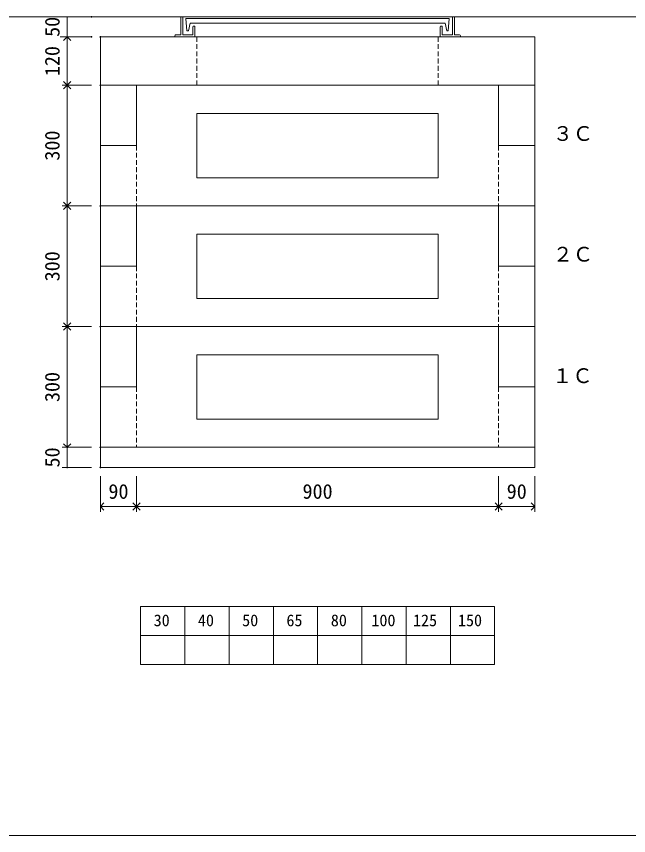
# Model space of a CAD drawing. Units: millimetres, scale not verified. Extents: x -4890 to 18490, y -2294 to 2294.
# Drawn here: x 1846 to 3368, y -1981 to 55 of the extents above; entities that cross this region are included whole.
import ezdxf
from ezdxf.enums import TextEntityAlignment as Align

# ---------------------------------------------------------------- set-up
doc = ezdxf.new("R2010")
doc.units = ezdxf.units.MM
doc.header["$LTSCALE"] = 10
doc.header["$PDMODE"] = 32
doc.header["$PDSIZE"] = 2
for name, pattern in [('DASHED1', [1.8, 1.2, -0.6]), ('USER2', [50.8, 31.75, -6.35, 6.35, -6.35]), ('USER5', [3.185, 0.01, -3.175])]:
    doc.linetypes.add(name, pattern=pattern)
for name, color, linetype, lineweight in [('0-1_Defpoints', 7, 'USER2', 5), ('0-2_waku', 7, 'Continuous', 18), ('0-3_gaikei', 7, 'Continuous', 18), ('0-4_kakure', 7, 'USER5', 18), ('0-5_sunpou', 7, 'Continuous', 5), ('0-8_uchigawa', 6, 'Continuous', 18), ('0-A_futa', 3, 'Continuous', 18), ('0-B_GL', 4, 'Continuous', 18), ('0-D_文字１', 7, 'Continuous', 18)]:
    doc.layers.add(name, color=color, linetype=linetype, lineweight=lineweight)
doc.styles.add('ＭＳ ゴシック', font='')
doc.styles.get('ＭＳ ゴシック').set_extended_font_data('MS Gothic')

# ---------------------------------------------------------------- blocks, each defined once
blk = doc.blocks.new('_Open90')
at = {"layer": '0-5_sunpou'}
blk.add_line((0, 0), (-1, 0), dxfattribs=at)
blk.add_lwpolyline([(-0.5, 0.5), (0, 0), (-0.5, -0.5)], dxfattribs=at)
blk = doc.blocks.new('D49')
at = {"layer": '0-1_Defpoints'}
for p in [(3502.32, 1794.36), (3419.96, 1494.36), (3502.32, 1494.36)]:
    blk.add_point(p, dxfattribs=at)
at = {"layer": '0-5_sunpou'}
for p, q in [((3480.32, 1794.36), (3406.96, 1794.36)), ((3419.96, 1776.36), (3419.96, 1512.36)), ((3480.32, 1494.36), (3406.96, 1494.36))]:
    blk.add_line(p, q, dxfattribs=at)
at = {"layer": '0-5_sunpou', "xscale": 18, "yscale": 18}
for p, rotation in [((3419.96, 1794.36), 90), ((3419.96, 1494.36), 270)]:
    blk.add_blockref('_Open90', p, dxfattribs=dict(at, rotation=rotation))
at = {"layer": '0-5_sunpou', "style": 'ＭＳ ゴシック'}
blk.add_text('300', height=36.66, rotation=90, dxfattribs=at).set_placement((3411.96, 1606.86), align=Align.BOTTOM_LEFT)
blk = doc.blocks.new('D50')
at = {"layer": '0-1_Defpoints'}
for p in [(3502.32, 1494.36), (3419.96, 1194.36), (3502.32, 1194.36)]:
    blk.add_point(p, dxfattribs=at)
at = {"layer": '0-5_sunpou'}
for p, q in [((3480.32, 1494.36), (3406.96, 1494.36)), ((3419.96, 1476.36), (3419.96, 1212.36)), ((3480.32, 1194.36), (3406.96, 1194.36))]:
    blk.add_line(p, q, dxfattribs=at)
at = {"layer": '0-5_sunpou', "xscale": 18, "yscale": 18}
for p, rotation in [((3419.96, 1494.36), 90), ((3419.96, 1194.36), 270)]:
    blk.add_blockref('_Open90', p, dxfattribs=dict(at, rotation=rotation))
at = {"layer": '0-5_sunpou', "style": 'ＭＳ ゴシック'}
blk.add_text('300', height=36.66, rotation=90, dxfattribs=at).set_placement((3411.96, 1306.86), align=Align.BOTTOM_LEFT)
blk = doc.blocks.new('D51')
at = {"layer": '0-1_Defpoints'}
for p in [(3502.32, 2094.36), (3419.96, 1794.36), (3502.32, 1794.36)]:
    blk.add_point(p, dxfattribs=at)
at = {"layer": '0-5_sunpou'}
for p, q in [((3480.32, 2094.36), (3406.96, 2094.36)), ((3419.96, 2076.36), (3419.96, 1812.36)), ((3480.32, 1794.36), (3406.96, 1794.36))]:
    blk.add_line(p, q, dxfattribs=at)
at = {"layer": '0-5_sunpou', "xscale": 18, "yscale": 18}
for p, rotation in [((3419.96, 2094.36), 90), ((3419.96, 1794.36), 270)]:
    blk.add_blockref('_Open90', p, dxfattribs=dict(at, rotation=rotation))
at = {"layer": '0-5_sunpou', "style": 'ＭＳ ゴシック'}
blk.add_text('300', height=36.66, rotation=90, dxfattribs=at).set_placement((3411.96, 1906.86), align=Align.BOTTOM_LEFT)
blk = doc.blocks.new('D52')
at = {"layer": '0-1_Defpoints'}
for p in [(3502.32, 2214.36), (3419.96, 2094.36), (3502.32, 2094.36)]:
    blk.add_point(p, dxfattribs=at)
at = {"layer": '0-5_sunpou'}
for p, q in [((3480.32, 2214.36), (3406.96, 2214.36)), ((3419.96, 2196.36), (3419.96, 2112.36)), ((3480.32, 2094.36), (3406.96, 2094.36))]:
    blk.add_line(p, q, dxfattribs=at)
at = {"layer": '0-5_sunpou', "xscale": 18, "yscale": 18}
for p, rotation in [((3419.96, 2214.36), 90), ((3419.96, 2094.36), 270)]:
    blk.add_blockref('_Open90', p, dxfattribs=dict(at, rotation=rotation))
at = {"layer": '0-5_sunpou', "style": 'ＭＳ ゴシック'}
blk.add_text('120', height=36.66, rotation=90, dxfattribs=at).set_placement((3411.96, 2116.86), align=Align.BOTTOM_LEFT)
blk = doc.blocks.new('D62')
at = {"layer": '0-1_Defpoints'}
for p in [(3480.32, 2264.36), (3419.96, 2214.36), (3480.32, 2214.36)]:
    blk.add_point(p, dxfattribs=at)
at = {"layer": '0-5_sunpou'}
for p, q in [((3458.32, 2264.36), (3406.96, 2264.36)), ((3419.96, 2264.36), (3419.96, 2214.36)), ((3458.32, 2214.36), (3406.96, 2214.36))]:
    blk.add_line(p, q, dxfattribs=at)
at = {"layer": '0-5_sunpou', "style": 'ＭＳ ゴシック'}
blk.add_text('50', height=36.66, rotation=90, dxfattribs=at).set_placement((3411.96, 2214.36), align=Align.BOTTOM_LEFT)
blk = doc.blocks.new('D47')
at = {"layer": '0-1_Defpoints'}
for p in [(3502.32, 1194.36), (3419.96, 1144.36), (3502.32, 1144.36)]:
    blk.add_point(p, dxfattribs=at)
at = {"layer": '0-5_sunpou'}
for p, q in [((3480.32, 1194.36), (3406.96, 1194.36)), ((3419.96, 1194.36), (3419.96, 1144.36)), ((3480.32, 1144.36), (3406.96, 1144.36))]:
    blk.add_line(p, q, dxfattribs=at)
at = {"layer": '0-5_sunpou', "style": 'ＭＳ ゴシック'}
blk.add_text('50', height=36.66, rotation=90, dxfattribs=at).set_placement((3411.96, 1144.36), align=Align.BOTTOM_LEFT)

msp = doc.modelspace()

# ---------------------------------------------------------------- linework, layer by layer
at = {"layer": '0-2_waku'}
for p, q in [((2155, -1412.03), (2155, -1556.03)), ((2155, -1412.03), (2155, -1556.03)), ((2155, -1412.03), (2155, -1556.03)), ((2155, -1412.03), (2155, -1556.03)), ((2155, -1412.03), (3035, -1412.03)), ((2265, -1412.03), (2265, -1556.03)), ((2375, -1412.03), (2375, -1556.03)), ((2375, -1412.03), (2375, -1556.03)), ((2485, -1412.03), (2485, -1556.03)), ((2595, -1412.03), (2595, -1556.03)), ((2705, -1412.03), (2705, -1556.03)), ((2815, -1412.03), (2815, -1556.03)), ((2925, -1412.03), (2925, -1556.03)), ((3035, -1412.03), (3035, -1556.03)), ((2155, -1484.03), (3035, -1484.03)), ((2155, -1556.03), (3035, -1556.03)), ((-1230, -1981.03), (4890, -1981.03)), ((-1230, -1981.03), (4890, -1981.03))]:
    msp.add_line(p, q, dxfattribs=at)
at = {"layer": '0-3_gaikei'}
for p, q in [((2055, 3.97), (3135, 3.97)), ((2055, -116.03), (2055, 3.97)), ((3135, -116.03), (3135, 3.97)), ((2055, -266.03), (2055, -116.03)), ((2145, -116.03), (2055, -116.03)), ((2145, -116.03), (3045, -116.03)), ((2145, -116.03), (2145, -266.03)), ((2145, -116.03), (2145, -266.03)), ((2145, -116.03), (2145, -266.03)), ((2145, -116.03), (2145, -266.03)), ((2145, -116.03), (2145, -266.03)), ((3045, -116.03), (3045, -266.03)), ((3045, -116.03), (3045, -266.03)), ((3045, -116.03), (3045, -266.03)), ((3045, -116.03), (3045, -266.03)), ((3045, -116.03), (3045, -266.03)), ((3045, -116.03), (3135, -116.03)), ((3135, -266.03), (3135, -116.03)), ((2145, -266.03), (2055, -266.03)), ((2145, -266.03), (2055, -266.03)), ((2145, -266.03), (2055, -266.03)), ((2145, -266.03), (2055, -266.03)), ((2055, -266.03), (2055, -416.03)), ((2055, -266.03), (2055, -416.03)), ((2055, -266.03), (2055, -416.03)), ((2055, -266.03), (2055, -416.03)), ((3135, -266.03), (3045, -266.03)), ((3135, -266.03), (3045, -266.03)), ((3135, -266.03), (3045, -266.03)), ((3135, -266.03), (3045, -266.03)), ((3135, -266.03), (3045, -266.03)), ((3135, -266.03), (3135, -416.03)), ((3135, -266.03), (3135, -416.03)), ((3135, -266.03), (3135, -416.03)), ((3135, -266.03), (3135, -416.03)), ((3135, -266.03), (3135, -416.03)), ((3135, -416.03), (2055, -416.03)), ((3135, -416.03), (2055, -416.03)), ((3135, -416.03), (2055, -416.03)), ((3135, -416.03), (2055, -416.03)), ((3135, -416.03), (2055, -416.03)), ((2055, -566.03), (2055, -416.03)), ((2145, -416.03), (3045, -416.03)), ((2145, -416.03), (3045, -416.03)), ((2145, -416.03), (2145, -566.03)), ((2145, -416.03), (2145, -566.03)), ((2145, -416.03), (2145, -566.03)), ((2145, -416.03), (2145, -566.03)), ((2145, -416.03), (2145, -566.03)), ((2985, -416.03), (2205, -416.03)), ((3045, -416.03), (3045, -566.03)), ((3045, -416.03), (3045, -566.03)), ((3045, -416.03), (3045, -566.03)), ((3045, -416.03), (3045, -566.03)), ((3045, -416.03), (3045, -566.03)), ((3135, -566.03), (3135, -416.03)), ((2145, -566.03), (2055, -566.03)), ((2145, -566.03), (2055, -566.03)), ((2145, -566.03), (2055, -566.03)), ((2145, -566.03), (2055, -566.03)), ((2055, -566.03), (2055, -716.03)), ((2055, -566.03), (2055, -716.03)), ((2055, -566.03), (2055, -716.03)), ((2055, -566.03), (2055, -716.03)), ((3135, -566.03), (3045, -566.03)), ((3135, -566.03), (3045, -566.03)), ((3135, -566.03), (3045, -566.03)), ((3135, -566.03), (3045, -566.03)), ((3135, -566.03), (3045, -566.03)), ((3135, -566.03), (3135, -716.03)), ((3135, -566.03), (3135, -716.03)), ((3135, -566.03), (3135, -716.03)), ((3135, -566.03), (3135, -716.03)), ((3135, -566.03), (3135, -716.03)), ((3135, -716.03), (2055, -716.03)), ((3135, -716.03), (2055, -716.03)), ((3135, -716.03), (2055, -716.03)), ((3135, -716.03), (2055, -716.03)), ((3135, -716.03), (2055, -716.03)), ((2055, -866.03), (2055, -716.03)), ((2145, -716.03), (3045, -716.03)), ((2145, -716.03), (2145, -866.03)), ((2145, -716.03), (2145, -866.03)), ((2145, -716.03), (2145, -866.03)), ((2145, -716.03), (2145, -866.03)), ((2145, -716.03), (2145, -866.03)), ((2985, -716.03), (2205, -716.03)), ((3045, -716.03), (3045, -866.03)), ((3045, -716.03), (3045, -866.03)), ((3045, -716.03), (3045, -866.03)), ((3045, -716.03), (3045, -866.03)), ((3045, -716.03), (3045, -866.03)), ((3135, -866.03), (3135, -716.03)), ((2145, -866.03), (2055, -866.03)), ((2145, -866.03), (2055, -866.03)), ((2145, -866.03), (2055, -866.03)), ((2145, -866.03), (2055, -866.03)), ((2055, -866.03), (2055, -1016.03)), ((2055, -866.03), (2055, -1016.03)), ((2055, -866.03), (2055, -1016.03)), ((2055, -866.03), (2055, -1016.03)), ((3135, -866.03), (3045, -866.03)), ((3135, -866.03), (3045, -866.03)), ((3135, -866.03), (3045, -866.03)), ((3135, -866.03), (3045, -866.03)), ((3135, -866.03), (3045, -866.03)), ((3135, -866.03), (3135, -1016.03)), ((3135, -866.03), (3135, -1016.03)), ((3135, -866.03), (3135, -1016.03)), ((3135, -866.03), (3135, -1016.03)), ((3135, -866.03), (3135, -1016.03)), ((3135, -1016.03), (2055, -1016.03)), ((3135, -1016.03), (2055, -1016.03)), ((3135, -1016.03), (2055, -1016.03)), ((3135, -1016.03), (2055, -1016.03)), ((3135, -1016.03), (2055, -1016.03)), ((2055, -1066.03), (2055, -1016.03)), ((3135, -1016.03), (2055, -1016.03)), ((3135, -1016.03), (2055, -1016.03)), ((3135, -1016.03), (2055, -1016.03)), ((3135, -1016.03), (2055, -1016.03)), ((2985, -1016.03), (2205, -1016.03)), ((2985, -1016.03), (2205, -1016.03)), ((3135, -1066.03), (2055, -1066.03)), ((3135, -1066.03), (2055, -1066.03))]:
    msp.add_line(p, q, dxfattribs=at)
for points in [[(2145, -266.03), (2055, -266.03), (2055, -416.03)], [(2145, -566.03), (2055, -566.03), (2055, -716.03)], [(2145, -866.03), (2055, -866.03), (2055, -1016.03)], [(3135, -1066.03), (3135, -1016.03), (2055, -1016.03)]]:
    msp.add_lwpolyline(points, dxfattribs=at)
at = {"layer": '0-4_kakure', "linetype": 'DASHED1', "lineweight": 5}
for p, q in [((2295, -116.03), (2295, 3.97)), ((2895, -116.03), (2895, 3.97)), ((2145, -266.03), (2145, -416.03)), ((3045, -266.03), (3045, -416.03)), ((2145, -566.03), (2145, -716.03)), ((3045, -566.03), (3045, -716.03)), ((2145, -866.03), (2145, -1016.03)), ((3045, -866.03), (3045, -1016.03))]:
    msp.add_line(p, q, dxfattribs=at)
at = {"layer": '0-5_sunpou'}
for p, q in [((2033, 53.97), (1955.14, 53.97)), ((2033, 3.97), (1955.14, 3.97)), ((2055, -1088.03), (2055, -1175.95)), ((2145, -1088.03), (2145, -1175.95)), ((2145, -1088.03), (2145, -1175.95)), ((3045, -1088.03), (3045, -1175.95)), ((3045, -1088.03), (3045, -1175.95)), ((3135, -1088.03), (3135, -1175.95)), ((2073, -1162.95), (2127, -1162.95)), ((2163, -1162.95), (3027, -1162.95)), ((3063, -1162.95), (3117, -1162.95))]:
    msp.add_line(p, q, dxfattribs=at)
at = {"layer": '0-8_uchigawa'}
for p, q in [((2895, -186.03), (2295, -186.03)), ((2295, -186.03), (2295, -346.03)), ((2895, -186.03), (2895, -346.03)), ((2895, -346.03), (2295, -346.03)), ((2895, -486.03), (2295, -486.03)), ((2295, -486.03), (2295, -646.03)), ((2895, -486.03), (2895, -646.03)), ((2895, -646.03), (2295, -646.03)), ((2895, -786.03), (2295, -786.03)), ((2295, -786.03), (2295, -946.03)), ((2895, -786.03), (2895, -946.03)), ((2895, -946.03), (2295, -946.03))]:
    msp.add_line(p, q, dxfattribs=at)
at = {"layer": '0-A_futa'}
for p, q in [((2255, 51.97), (2255, 8.97)), ((2260, 53.97), (2260, 8.97)), ((2267.81, 49.47), (2922.14, 49.47)), ((2267.81, 49.47), (2270.3, 19.47)), ((2922.14, 49.47), (2919.89, 19.47)), ((2930, 53.97), (2930, 8.97)), ((2935, 51.97), (2935, 8.97)), ((2278.33, 38.47), (2274.01, 19.47)), ((2278.33, 38.47), (2911.67, 38.47)), ((2285, 28.97), (2285, 8.97)), ((2287, 30.97), (2288, 30.97)), ((2290, 28.97), (2290, 3.97)), ((2900, 28.97), (2900, 3.97)), ((2903, 30.97), (2902, 30.97)), ((2905, 28.97), (2905, 8.97)), ((2911.67, 38.47), (2915.99, 19.47)), ((2240, 6.97), (2240, 5.97)), ((2242, 8.97), (2255, 8.97)), ((2290, 3.97), (2242, 3.97)), ((2260, 8.97), (2285, 8.97)), ((2270.3, 19.47), (2274.01, 19.47)), ((2900, 3.97), (2948, 3.97)), ((2930, 8.97), (2905, 8.97)), ((2919.89, 19.47), (2915.99, 19.47)), ((2948, 8.97), (2935, 8.97)), ((2950, 6.97), (2950, 5.97))]:
    msp.add_line(p, q, dxfattribs=at)
for centre, start, end in [((2287, 28.97), 90, 180), ((2288, 28.97), 0, 90), ((2902, 28.97), 90, 180), ((2903, 28.97), 0, 90), ((2242, 6.97), 90, 180), ((2242, 5.97), 180, 270), ((2948, 6.97), 0, 90), ((2948, 5.97), 270, 0)]:
    msp.add_arc(centre, 2, start, end, dxfattribs=at)
at = {"layer": '0-B_GL'}
msp.add_line((-1230, 53.97), (4890, 53.97), dxfattribs=at)
msp.add_line((-1230, 53.97), (4890, 53.97), dxfattribs=at)

# ---------------------------------------------------------------- block references
at = {"layer": '0-5_sunpou'}
for name in ['D62', 'D52', 'D51', 'D49', 'D50', 'D47']:
    msp.add_blockref(name, (-1447.32, -2210.39), dxfattribs=at)
at = {"layer": '0-5_sunpou', "xscale": 18, "yscale": 18, "rotation": 180}
for p in [(2055, -1162.95), (2145, -1162.95), (3045, -1162.95)]:
    msp.add_blockref('_Open90', p, dxfattribs=at)
at = {"layer": '0-5_sunpou', "xscale": 18, "yscale": 18}
for p in [(2145, -1162.95), (3045, -1162.95), (3135, -1162.95)]:
    msp.add_blockref('_Open90', p, dxfattribs=at)

# ---------------------------------------------------------------- texts
at = {"layer": '0-5_sunpou', "style": 'ＭＳ ゴシック'}
for s, p in [('90', (2075, -1154.95)), ('900', (2557.5, -1154.95)), ('90', (3065, -1154.95))]:
    msp.add_text(s, height=36.66, dxfattribs=at).set_placement(p, align=Align.BOTTOM_LEFT)
at = {"layer": '0-D_文字１', "style": 'ＭＳ ゴシック'}
for s, height, p in [('３Ｃ', 36.66, (3179.63, -265.47)), ('２Ｃ', 36.66, (3179.63, -565.47)), ('１Ｃ', 36.66, (3178.31, -867.34)), ('30', 29.33, (2187.46, -1469.47)), ('40', 29.33, (2297.46, -1469.47)), ('50', 29.33, (2407.46, -1469.47)), ('65', 29.33, (2517.46, -1469.47)), ('80', 29.33, (2627.86, -1469.47)), ('100', 29.33, (2728.74, -1469.47)), ('125', 29.33, (2832.13, -1469.47)), ('150', 29.33, (2943.89, -1469.47))]:
    msp.add_text(s, height=height, dxfattribs=at).set_placement(p, align=Align.BOTTOM_LEFT)

doc.saveas('drawing.dxf')
